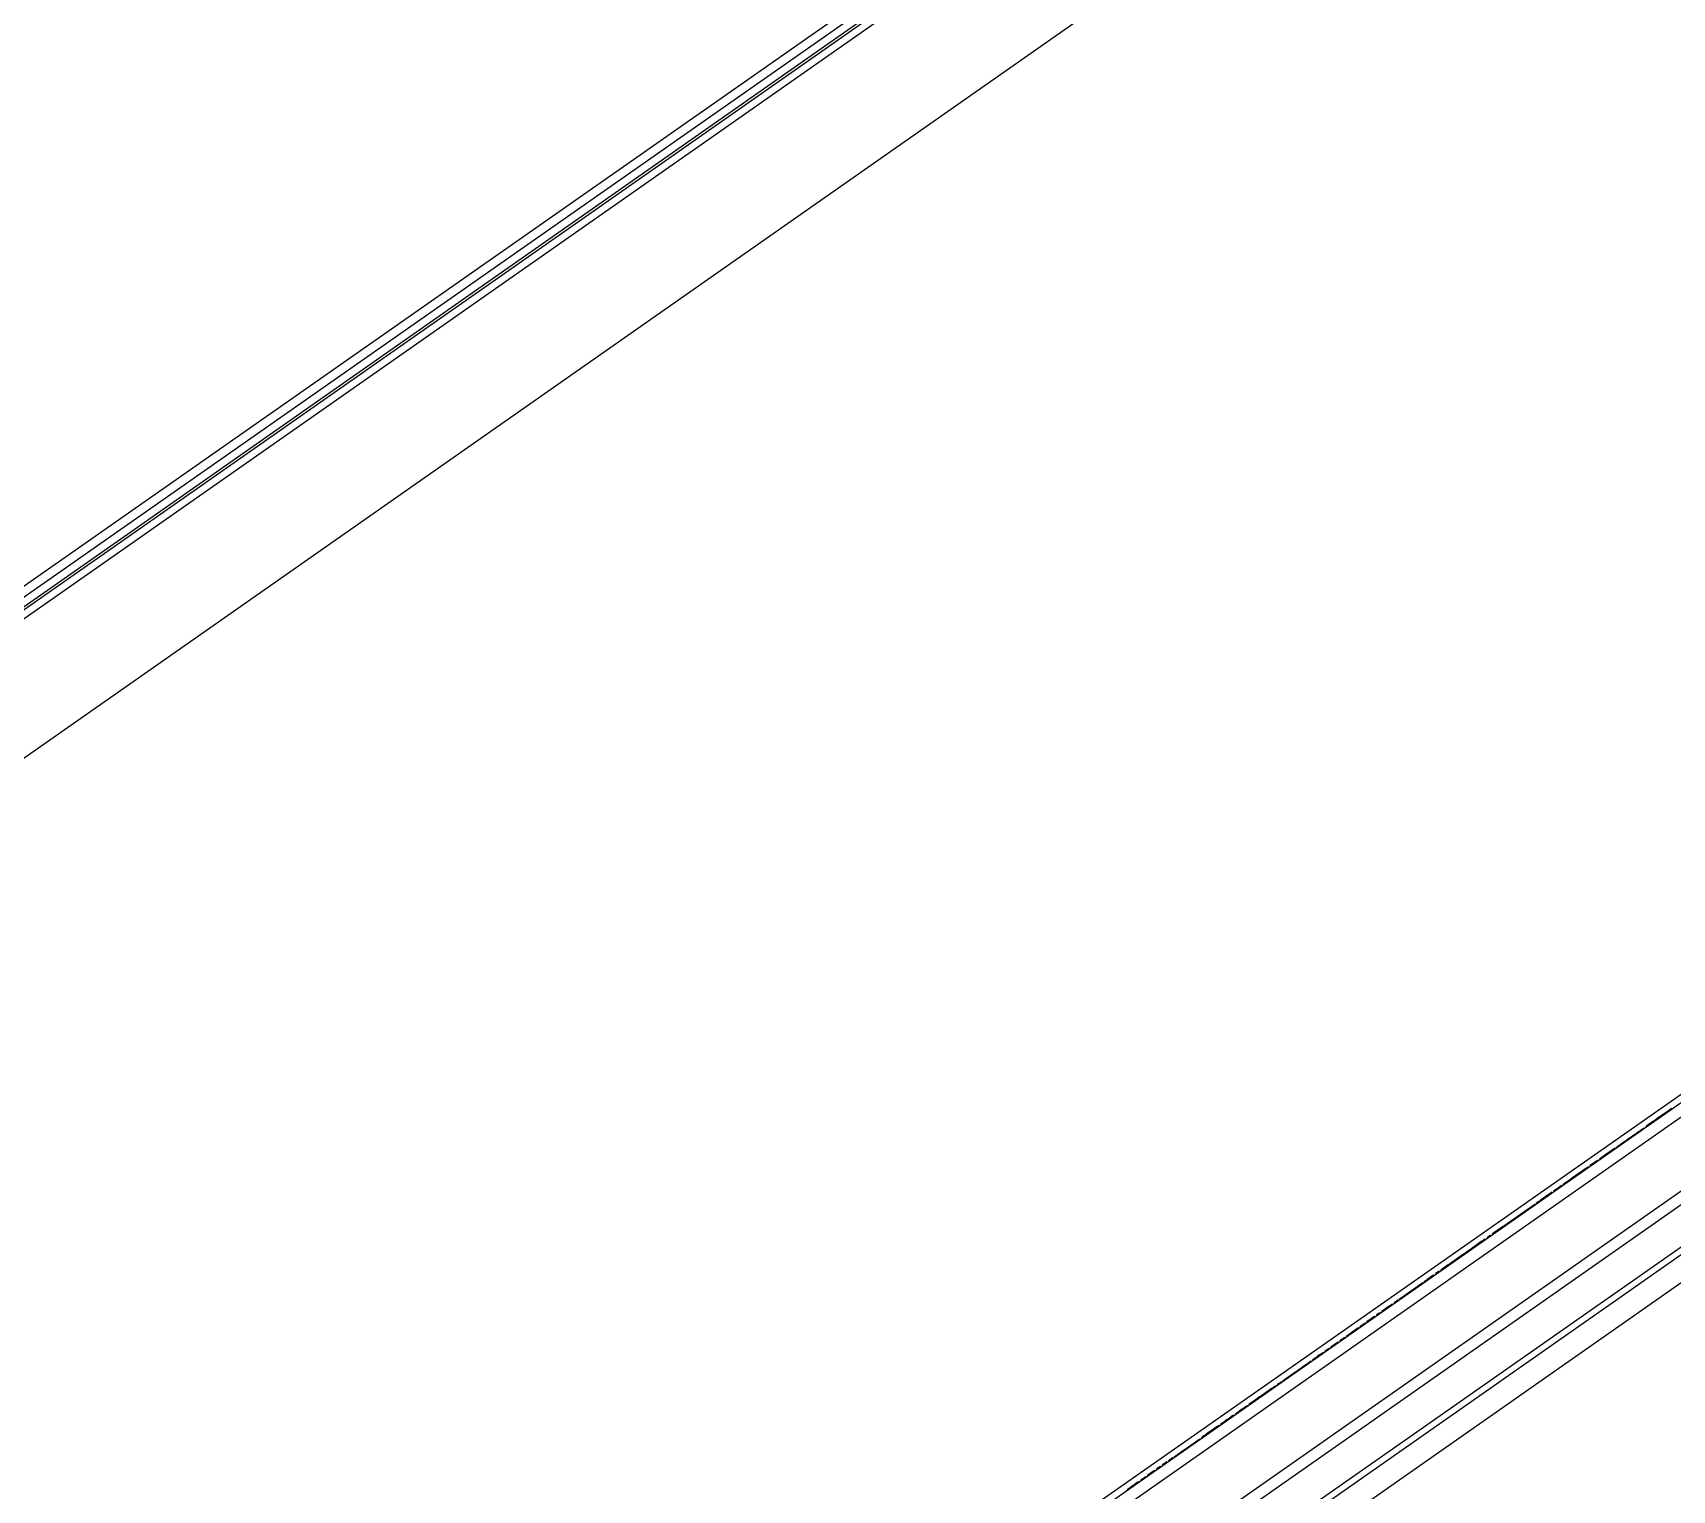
# Model space of a CAD drawing. Header units: millimetres. Extents: x 152904052 to 153933663, y 538271515 to 539240469.
# Drawn here: x 153452002.9 to 153452296.3, y 538570320 to 538570581 of the extents above; entities that cross this region are included whole.
import ezdxf

# ---------------------------------------------------------------- set-up
doc = ezdxf.new("R2010")
doc.units = ezdxf.units.MM
doc.layers.add('POWR', color=5, linetype='Continuous')

msp = doc.modelspace()

# ---------------------------------------------------------------- linework, layer by layer
at = {"layer": 'POWR', "color": 7}
for p, q in [((153452745.21, 538571002.75), (153451844.14, 538570371.82)), ((153452746.13, 538571001.44), (153451845.06, 538570370.51)), ((153452744.31, 538570998.46), (153451848.48, 538570371.2)), ((153451858.46, 538570377.69), (153452734.95, 538570991.42)), ((153451860.27, 538570377.38), (153452734.63, 538570989.61)), ((153452735.99, 538570965.53), (153451882.43, 538570367.86)), ((153451988.82, 538570170.43), (153452884.97, 538570797.92)), ((153451989.33, 538570173.36), (153452882.04, 538570798.44)), ((153452889, 538570787.44), (153451997.29, 538570163.06)), ((153452890.15, 538570785.8), (153451998.43, 538570161.42)), ((153452878.56, 538570768.72), (153451117.39, 538569535.53)), ((153452880.91, 538570765.36), (153451119.74, 538569532.17)), ((153452023.91, 538570171.75), (153452873.78, 538570766.83)), ((153452080.68, 538570238.85), (153452312.95, 538570401.49)), ((153452291.61, 538570385.13), (153452291.67, 538570385.05)), ((153452281.32, 538570377.93), (153452281.38, 538570377.85)), ((153452283.02, 538570379.12), (153452283.08, 538570379.04)), ((153452276.78, 538570374.75), (153452276.83, 538570374.67)), ((153452277.99, 538570375.6), (153452278.05, 538570375.52)), ((153452266.2, 538570367.34), (153452270.35, 538570370.25)), ((153452270.35, 538570370.25), (153452271.76, 538570371.24)), ((153452270.35, 538570370.25), (153452270.41, 538570370.17)), ((153452271.91, 538570371.34), (153452271.96, 538570371.26)), ((153452265.24, 538570366.67), (153452265.9, 538570367.13)), ((153452260.04, 538570363.03), (153452260.09, 538570362.94)), ((153452262.86, 538570365.01), (153452262.92, 538570364.93)), ((153452257.92, 538570361.55), (153452257.98, 538570361.46)), ((153452247.43, 538570354.2), (153452251.69, 538570357.18)), ((153452253.96, 538570358.77), (153452254.02, 538570358.69)), ((153452254.93, 538570359.45), (153452254.98, 538570359.37)), ((153452244.03, 538570351.82), (153452244.09, 538570351.74)), ((153452246.23, 538570353.36), (153452246.29, 538570353.28)), ((153452247.29, 538570354.1), (153452247.35, 538570354.02)), ((153452239.09, 538570348.36), (153452239.15, 538570348.28)), ((153452240.15, 538570349.1), (153452240.21, 538570349.02)), ((153452243.06, 538570351.14), (153452243.12, 538570351.06)), ((153452235.12, 538570345.58), (153452235.18, 538570345.5)), ((153452236.82, 538570346.77), (153452236.88, 538570346.69)), ((153452238.04, 538570347.62), (153452238.09, 538570347.54)), ((153452231.95, 538570343.36), (153452232.01, 538570343.28)), ((153452234.16, 538570344.91), (153452234.21, 538570344.82)), ((153452225.32, 538570338.72), (153452225.38, 538570338.64)), ((153452218.15, 538570333.7), (153452218.21, 538570333.62)), ((153452219.21, 538570334.44), (153452219.26, 538570334.35)), ((153452220.38, 538570335.26), (153452220.44, 538570335.18)), ((153452215.45, 538570331.81), (153452215.51, 538570331.72)), ((153452212.06, 538570329.44), (153452212.12, 538570329.35)), ((153452205.85, 538570325.09), (153452205.91, 538570325)), ((153452207.1, 538570325.96), (153452208.69, 538570327.07)), ((153452208.69, 538570327.07), (153452208.75, 538570326.99)), ((153452199.81, 538570320.86), (153452199.87, 538570320.78))]:
    msp.add_line(p, q, dxfattribs=at)
for points, knots in [([(153452296.19, 538570388.34), (153452295.71, 538570388), (153452294.61, 538570387.24), (153452293.07, 538570386.16), (153452291.83, 538570385.29), (153452291.69, 538570385.19), (153452291.61, 538570385.13)], [0, 0, 0, 0, 0.18118, 0.409256, 0.68726, 1, 1, 1, 1]), ([(153452286.41, 538570381.5), (153452286.41, 538570381.5), (153452286.7, 538570381.7), (153452287.81, 538570382.47), (153452289.46, 538570383.63), (153452290.78, 538570384.56), (153452291.32, 538570384.93)], [0, 0, 0, 0, 0.001089, 0.377712, 0.747454, 1, 1, 1, 1]), ([(153452286.12, 538570381.29), (153452286.14, 538570381.31), (153452286.21, 538570381.36), (153452285.67, 538570380.98), (153452284.73, 538570380.32), (153452283.75, 538570379.63), (153452283.3, 538570379.32)], [0, 0, 0, 0, 0.08611, 0.40663, 0.731322, 1, 1, 1, 1]), ([(153452285.19, 538570380.64), (153452285.21, 538570380.65), (153452285.24, 538570380.67), (153452285.71, 538570381), (153452285.82, 538570381.08)], [0, 0, 0, 0, 0.755315, 1, 1, 1, 1]), ([(153452281.32, 538570377.93), (153452281.28, 538570377.9), (153452281.18, 538570377.83), (153452280.59, 538570377.42), (153452279.87, 538570376.91), (153452279.32, 538570376.53), (153452279.05, 538570376.34)], [0, 0, 0, 0, 0.279608, 0.563258, 0.784144, 1, 1, 1, 1]), ([(153452283.02, 538570379.12), (153452282.94, 538570379.07), (153452282.79, 538570378.96), (153452282, 538570378.41), (153452281.61, 538570378.13)], [0, 0, 0, 0, 0.501917, 1, 1, 1, 1]), ([(153452279.05, 538570376.34), (153452278.82, 538570376.18), (153452278.4, 538570375.88), (153452277.77, 538570375.45), (153452277.24, 538570375.07), (153452276.85, 538570374.8), (153452276.8, 538570374.77), (153452276.78, 538570374.75)], [0, 0, 0, 0, 0.198322, 0.378488, 0.552347, 0.763981, 1, 1, 1, 1]), ([(153452280.11, 538570377.08), (153452280.07, 538570377.05), (153452279.99, 538570377), (153452279.57, 538570376.71), (153452279.17, 538570376.42), (153452278.85, 538570376.2), (153452278.55, 538570375.99), (153452278.3, 538570375.82), (153452278.12, 538570375.69), (153452278.01, 538570375.61), (153452278, 538570375.6), (153452277.99, 538570375.6)], [0, 0, 0, 0, 0.201167, 0.403831, 0.503378, 0.598958, 0.684959, 0.766209, 0.838872, 0.91563, 1, 1, 1, 1]), ([(153452274.79, 538570373.36), (153452274.36, 538570373.06), (153452273.28, 538570372.3), (153452272.14, 538570371.5), (153452271.99, 538570371.39), (153452271.91, 538570371.34)], [0, 0, 0, 0, 0.2409386, 0.6001647, 1, 1, 1, 1]), ([(153452276.49, 538570374.55), (153452276.32, 538570374.43), (153452275.79, 538570374.06), (153452275.21, 538570373.65), (153452275.13, 538570373.59), (153452275.08, 538570373.56)], [0, 0, 0, 0, 0.185295, 0.570588, 1, 1, 1, 1]), ([(153452266.05, 538570367.24), (153452266.07, 538570367.25), (153452266.14, 538570367.3), (153452265.59, 538570366.92), (153452264.89, 538570366.43), (153452264.25, 538570365.97), (153452264.12, 538570365.88)], [0, 0, 0, 0, 0.107216, 0.503754, 0.902427, 1, 1, 1, 1]), ([(153452260.04, 538570363.03), (153452260, 538570363), (153452259.92, 538570362.95), (153452259.5, 538570362.65), (153452259.1, 538570362.37), (153452258.78, 538570362.14), (153452258.47, 538570361.93), (153452258.23, 538570361.76), (153452258.05, 538570361.64), (153452257.94, 538570361.56), (153452257.93, 538570361.55), (153452257.92, 538570361.55)], [0, 0, 0, 0, 0.199643, 0.398707, 0.496941, 0.592211, 0.679121, 0.762169, 0.836644, 0.914884, 1, 1, 1, 1]), ([(153452262.86, 538570365.01), (153452262.78, 538570364.95), (153452262.62, 538570364.84), (153452261.58, 538570364.11), (153452260.32, 538570363.23), (153452259.37, 538570362.56), (153452258.89, 538570362.23)], [0, 0, 0, 0, 0.281546, 0.564293, 0.784058, 1, 1, 1, 1]), ([(153452263.83, 538570365.68), (153452263.79, 538570365.65), (153452263.74, 538570365.62), (153452263.22, 538570365.26), (153452263.15, 538570365.21)], [0, 0, 0, 0, 0.86747, 1, 1, 1, 1]), ([(153452258.89, 538570362.23), (153452258.5, 538570361.95), (153452257.75, 538570361.42), (153452256.66, 538570360.66), (153452255.74, 538570360.02), (153452255.05, 538570359.54), (153452254.97, 538570359.48), (153452254.93, 538570359.45)], [0, 0, 0, 0, 0.195561, 0.375771, 0.551379, 0.764917, 1, 1, 1, 1]), ([(153452253.67, 538570358.57), (153452253.61, 538570358.53), (153452252.92, 538570358.05), (153452252.1, 538570357.47), (153452251.93, 538570357.35), (153452251.84, 538570357.29)], [0, 0, 0, 0, 0.046306, 0.500551, 1, 1, 1, 1]), ([(153452254.64, 538570359.25), (153452254.5, 538570359.15), (153452254.03, 538570358.82), (153452253.99, 538570358.79), (153452253.96, 538570358.77)], [0, 0, 0, 0, 0.290735, 1, 1, 1, 1]), ([(153452244.03, 538570351.82), (153452243.99, 538570351.79), (153452243.94, 538570351.76), (153452243.42, 538570351.39), (153452243.35, 538570351.34)], [0, 0, 0, 0, 0.86881, 1, 1, 1, 1]), ([(153452246.23, 538570353.36), (153452246.17, 538570353.32), (153452246.03, 538570353.22), (153452245.29, 538570352.7), (153452244.56, 538570352.19), (153452244.31, 538570352.02)], [0, 0, 0, 0, 0.3984405, 0.7950917, 1, 1, 1, 1]), ([(153452247.29, 538570354.1), (153452247.25, 538570354.07), (153452247.19, 538570354.03), (153452246.69, 538570353.68), (153452246.52, 538570353.56)], [0, 0, 0, 0, 0.664642, 1, 1, 1, 1]), ([(153452239.09, 538570348.36), (153452238.99, 538570348.29), (153452238.78, 538570348.15), (153452238.5, 538570347.94), (153452238.25, 538570347.77), (153452238.07, 538570347.65), (153452238.05, 538570347.63), (153452238.04, 538570347.62)], [0, 0, 0, 0, 0.193235, 0.373767, 0.551009, 0.766025, 1, 1, 1, 1]), ([(153452240.15, 538570349.1), (153452240.13, 538570349.09), (153452240.08, 538570349.06), (153452239.81, 538570348.86), (153452239.47, 538570348.63), (153452239.22, 538570348.45), (153452239.09, 538570348.36)], [0, 0, 0, 0, 0.28369, 0.564887, 0.783362, 1, 1, 1, 1]), ([(153452241.35, 538570349.94), (153452241.35, 538570349.94), (153452241.37, 538570349.96), (153452241.16, 538570349.81), (153452240.72, 538570349.5), (153452240.43, 538570349.3)], [0, 0, 0, 0, 0.047306, 0.388103, 1, 1, 1, 1]), ([(153452243.06, 538570351.14), (153452242.99, 538570351.09), (153452242.84, 538570350.99), (153452242.04, 538570350.42), (153452241.64, 538570350.15)], [0, 0, 0, 0, 0.5046846, 1, 1, 1, 1]), ([(153452234.84, 538570345.38), (153452234.7, 538570345.29), (153452234.23, 538570344.96), (153452234.19, 538570344.93), (153452234.16, 538570344.91)], [0, 0, 0, 0, 0.2934786, 1, 1, 1, 1]), ([(153452236.53, 538570346.57), (153452236.36, 538570346.45), (153452235.83, 538570346.08), (153452235.26, 538570345.68), (153452235.17, 538570345.62), (153452235.12, 538570345.58)], [0, 0, 0, 0, 0.187819, 0.577045, 1, 1, 1, 1]), ([(153452237.75, 538570347.42), (153452237.61, 538570347.32), (153452237.26, 538570347.08), (153452236.9, 538570346.82), (153452236.85, 538570346.79), (153452236.82, 538570346.77)], [0, 0, 0, 0, 0.2491554, 0.6088443, 1, 1, 1, 1]), ([(153452226.6, 538570339.61), (153452226.97, 538570339.87), (153452228.08, 538570340.65), (153452229.82, 538570341.87), (153452231.17, 538570342.81), (153452231.66, 538570343.16)], [0, 0, 0, 0, 0.241234, 0.720278, 1, 1, 1, 1]), ([(153452233.87, 538570344.7), (153452233.78, 538570344.64), (153452233.06, 538570344.14), (153452232.21, 538570343.54), (153452232.04, 538570343.42), (153452231.95, 538570343.36)], [0, 0, 0, 0, 0.066101, 0.514005, 1, 1, 1, 1]), ([(153452225.32, 538570338.72), (153452225.22, 538570338.65), (153452225.03, 538570338.51), (153452223.73, 538570337.61), (153452222.19, 538570336.53), (153452221.07, 538570335.74), (153452220.54, 538570335.37)], [0, 0, 0, 0, 0.291481, 0.577385, 0.799134, 1, 1, 1, 1]), ([(153452226.28, 538570339.39), (153452226.3, 538570339.4), (153452226.36, 538570339.45), (153452226.1, 538570339.26), (153452225.67, 538570338.96), (153452225.61, 538570338.92)], [0, 0, 0, 0, 0.190558, 0.884747, 1, 1, 1, 1]), ([(153452219.21, 538570334.44), (153452219.1, 538570334.36), (153452218.89, 538570334.22), (153452218.61, 538570334.02), (153452218.37, 538570333.85), (153452218.18, 538570333.72), (153452218.16, 538570333.71), (153452218.15, 538570333.7)], [0, 0, 0, 0, 0.190803, 0.37176, 0.550839, 0.767471, 1, 1, 1, 1]), ([(153452220.24, 538570335.16), (153452220.25, 538570335.17), (153452220.27, 538570335.18), (153452220.19, 538570335.13), (153452220.03, 538570335.02), (153452219.81, 538570334.86), (153452219.53, 538570334.66), (153452219.31, 538570334.51), (153452219.21, 538570334.44)], [0, 0, 0, 0, 0.135514, 0.312166, 0.486181, 0.658258, 0.828751, 1, 1, 1, 1]), ([(153452215.16, 538570331.61), (153452214.65, 538570331.25), (153452213.49, 538570330.44), (153452212.31, 538570329.61), (153452212.15, 538570329.49), (153452212.06, 538570329.44)], [0, 0, 0, 0, 0.276376, 0.625984, 1, 1, 1, 1]), ([(153452217.86, 538570333.5), (153452217.79, 538570333.44), (153452217.28, 538570333.09), (153452216.48, 538570332.53), (153452215.61, 538570331.92), (153452215.5, 538570331.84), (153452215.45, 538570331.81)], [0, 0, 0, 0, 0.048282, 0.319575, 0.647967, 1, 1, 1, 1]), ([(153452208.69, 538570327.07), (153452209.62, 538570327.72), (153452210.67, 538570328.46), (153452211.66, 538570329.15), (153452211.78, 538570329.23)], [0, 0, 0, 0, 0.8793999, 1, 1, 1, 1]), ([(153452205.85, 538570325.09), (153452205.81, 538570325.06), (153452205.74, 538570325.01), (153452205.23, 538570324.65), (153452205.01, 538570324.5)], [0, 0, 0, 0, 0.574403, 1, 1, 1, 1]), ([(153452206.94, 538570325.85), (153452206.9, 538570325.82), (153452206.83, 538570325.77), (153452206.35, 538570325.44), (153452206.14, 538570325.29)], [0, 0, 0, 0, 0.550104, 1, 1, 1, 1]), ([(153452202.05, 538570322.43), (153452202.05, 538570322.43), (153452202.05, 538570322.43), (153452201.83, 538570322.27), (153452201.51, 538570322.05), (153452201.23, 538570321.85), (153452201.13, 538570321.78)], [0, 0, 0, 0, 0.161116, 0.4945, 0.820886, 1, 1, 1, 1]), ([(153452203.75, 538570323.62), (153452203.69, 538570323.57), (153452203.56, 538570323.48), (153452202.97, 538570323.07), (153452202.44, 538570322.69), (153452202.34, 538570322.63)], [0, 0, 0, 0, 0.437424, 0.900221, 1, 1, 1, 1]), ([(153452204.72, 538570324.29), (153452204.68, 538570324.27), (153452204.63, 538570324.23), (153452204.15, 538570323.9), (153452204.04, 538570323.82)], [0, 0, 0, 0, 0.761279, 1, 1, 1, 1]), ([(153452199.81, 538570320.86), (153452199.65, 538570320.75), (153452199.34, 538570320.53), (153452199, 538570320.29), (153452198.79, 538570320.14), (153452198.77, 538570320.13), (153452198.75, 538570320.12)], [0, 0, 0, 0, 0.279043, 0.5499234, 0.7686812, 1, 1, 1, 1]), ([(153452200.84, 538570321.58), (153452200.85, 538570321.59), (153452200.9, 538570321.62), (153452200.8, 538570321.55), (153452200.58, 538570321.4), (153452200.23, 538570321.15), (153452199.95, 538570320.96), (153452199.81, 538570320.86)], [0, 0, 0, 0, 0.077223, 0.31542, 0.545317, 0.771433, 1, 1, 1, 1])]:
    msp.add_open_spline(points, degree=3, knots=knots, dxfattribs=at)

doc.saveas('drawing.dxf')
